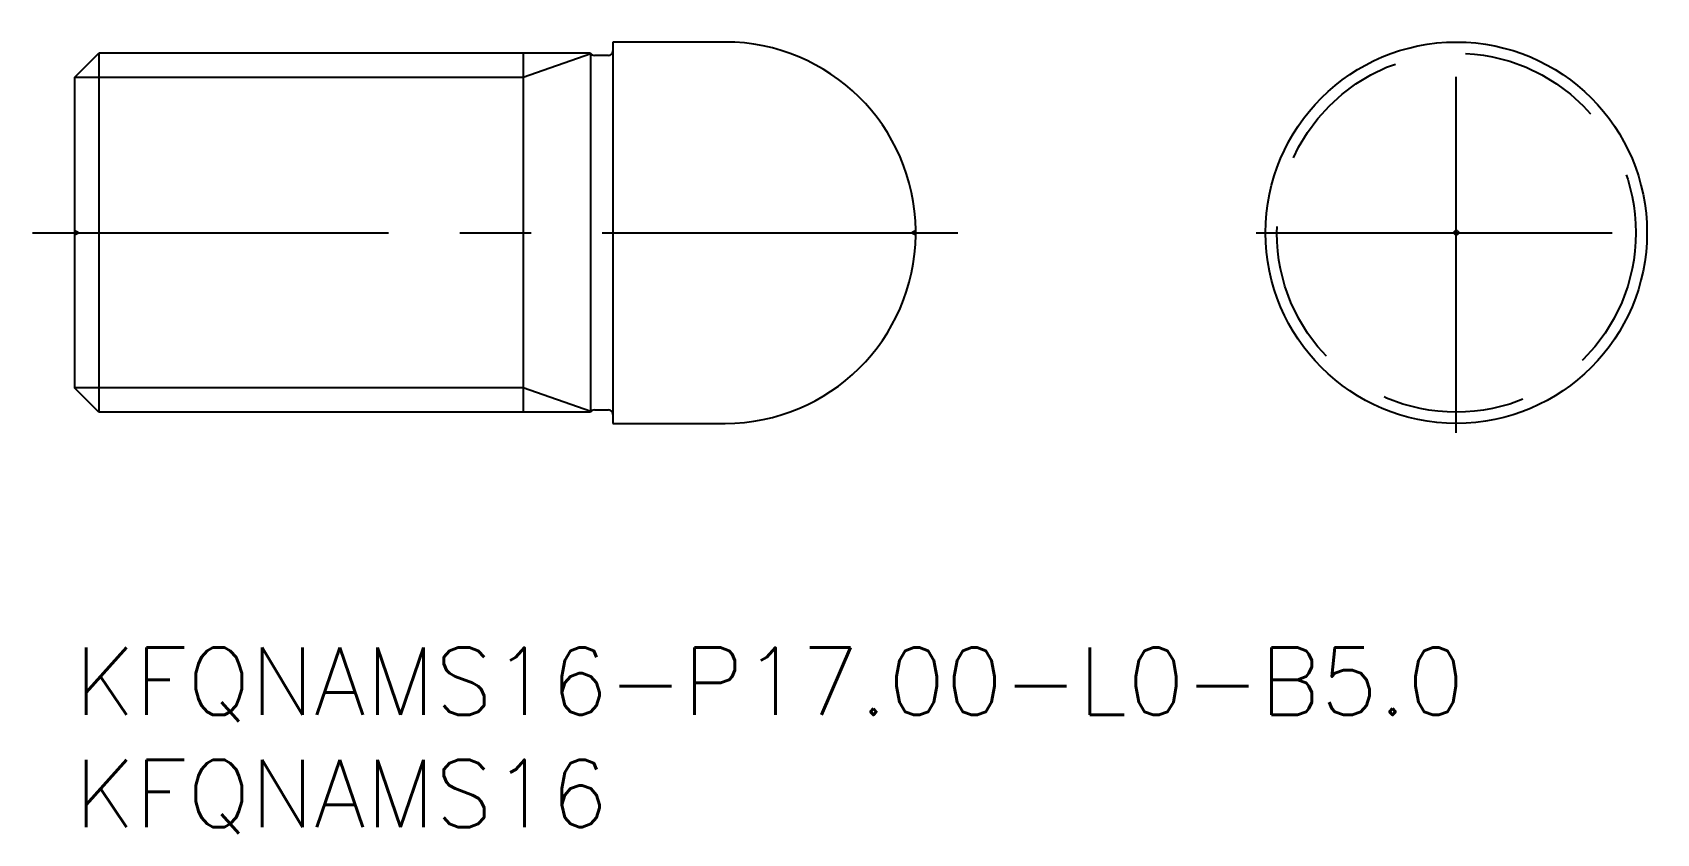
# Model space of a CAD drawing. Extents: x -1.9 to 70.5, y -8.3 to 27.4.
import ezdxf

# ---------------------------------------------------------------- set-up
doc = ezdxf.new("R2010")
doc.units = 0
doc.header["$LTSCALE"] = 0.5
doc.linetypes.add('CENTER', pattern=[50.8, 31.75, -6.35, 6.35, -6.35])
doc.linetypes.add('DASHED', pattern=[19.05, 12.7, -6.35])
for name, color, linetype in [('MSM_CENTER', 1, 'CENTER'), ('MSM_CONTINUOUS', 7, 'CONTINUOUS'), ('MSM_DASHED', 4, 'DASHED'), ('MSM_NARROW', 5, 'CONTINUOUS'), ('MSM_PART_NUMBER', 7, 'CONTINUOUS')]:
    doc.layers.add(name, color=color, linetype=linetype)
doc.styles.get("Standard").update_dxf_attribs({"font": 'txt.shx', "height": 3, "bigfont": 'bigfont.shx'})

msp = doc.modelspace()

# ---------------------------------------------------------------- linework, layer by layer
at = {"layer": 'MSM_CENTER'}
for p, q in [((61.6, 9.575), (61.6, 27.425)), ((-1.875, 18.5), (39.375, 18.5)), ((52.675, 18.5), (70.525, 18.5))]:
    msp.add_line(p, q, dxfattribs=at)
at = {"layer": 'MSM_CONTINUOUS'}
for p, q in [((29, 27), (24, 27)), ((24, 27), (24, 10)), ((0, 25.418), (1.082, 26.5)), ((23, 26.5), (1.082, 26.5)), ((1.082, 26.5), (1.082, 10.5)), ((23, 26.5), (23, 10.5)), ((23.8, 26.4), (23.173, 26.4)), ((0, 25.418), (0, 11.583)), ((37.499, 18.4), (37.499, 18.6)), ((1.082, 10.5), (0, 11.583)), ((23, 10.5), (1.082, 10.5)), ((23.173, 10.6), (23.8, 10.6)), ((24, 10), (29, 10))]:
    msp.add_line(p, q, dxfattribs=at)
for radius in [8.5, 0.0997]:
    msp.add_circle((61.6, 18.5), radius, dxfattribs=at)
for centre, radius, start, end in [((29, 18.5), 8.5, 0.67181, 90), ((23.173, 26.6), 0.2, 210, 270), ((23.8, 26.6), 0.2, 270, 0), ((29, 18.5), 8.5, 270, 359.32819), ((23.173, 10.4), 0.2, 90, 150), ((23.8, 10.4), 0.2, 0, 90)]:
    msp.add_arc(centre, radius, start, end, dxfattribs=at)
at = {"layer": 'MSM_DASHED'}
for p, q in [((0.173, 18.5), (0, 18.6)), ((0, 18.4), (0.173, 18.5)), ((37.499, 18.6), (37.327, 18.5)), ((37.327, 18.5), (37.499, 18.4))]:
    msp.add_line(p, q, dxfattribs=at)
msp.add_circle((61.6, 18.5), 8, dxfattribs=at)
at = {"layer": 'MSM_NARROW'}
for p, q in [((20, 26.5), (20, 10.5)), ((23.017, 26.475), (20, 25.418)), ((20, 25.418), (0, 25.418)), ((20, 11.583), (0, 11.583)), ((23.017, 10.525), (20, 11.583))]:
    msp.add_line(p, q, dxfattribs=at)

# ---------------------------------------------------------------- texts
at = {"layer": 'MSM_PART_NUMBER'}
for s, p in [('KFQNAMS16-P17.00-L0-B5.0', (0, -3)), ('KFQNAMS16', (0, -8))]:
    msp.add_text(s, height=3, dxfattribs=at).set_placement(p)

doc.saveas('drawing.dxf')
